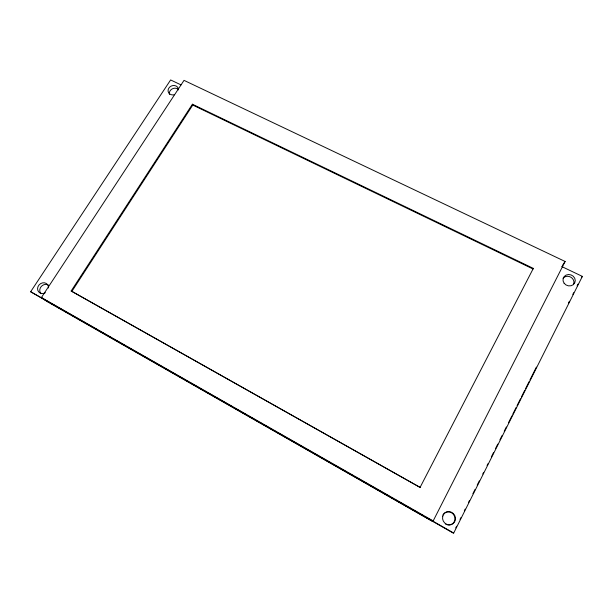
<?xml version="1.0" encoding="UTF-8"?>
<svg xmlns="http://www.w3.org/2000/svg" width="613" height="613" viewBox="0 0 613 613"><rect width="100%" height="100%" fill="white"/><g stroke="black" fill="none" stroke-linecap="round" stroke-linejoin="round"><path stroke-width="0.92" d="M180.988 84.885L170.629 79.943L30.65 291.75L453.176 533.057L453.704 533.034L582.35 276.386L561.638 266.502M455.75 527.923L456.601 526.215M460.034 519.372L460.892 517.663M464.325 510.821L465.183 509.104M468.616 502.262L469.474 500.553M472.899 493.71L475.044 489.435M477.19 485.151L479.335 480.876M482.768 474.033L483.626 472.324M487.059 465.482L487.917 463.773M491.342 456.923L493.488 452.647M495.633 448.371L497.779 444.096M499.924 439.82L502.07 435.544M504.208 431.261L506.353 426.985M508.499 422.709L511.932 415.867M512.79 414.158L516.223 407.316M517.081 405.599L520.506 398.756M521.364 397.048L524.797 390.205M525.655 388.496L529.088 381.646M529.946 379.937L536.375 367.11M568.542 302.952L569.4 301.244M572.833 294.393L573.691 292.685M577.124 285.842L577.982 284.133M433.169 520.927L565.117 261.475L184.023 80.364L41.416 297.543L47.025 301.496L432.188 521.226L433.169 520.927L41.416 297.543M420.081 487.404L533.333 268.387L192.405 104.218L71.162 290.991L420.081 487.404L71.162 290.991M533.333 268.387L533.004 268.961L192.766 105.053L192.405 104.218M71.798 291.489L192.766 105.053M562.374 265.567L565.117 261.475M581.438 277.559L582.35 276.386M30.65 291.75L48.933 302.178M50.595 303.129L63.062 310.239M64.725 311.182L67.223 312.607M68.886 313.557L70.549 314.5M72.211 315.45L74.702 316.875M76.364 317.818L81.353 320.668M83.016 321.61L85.506 323.036M87.169 323.986L88.831 324.928M90.494 325.878L92.984 327.304M94.647 328.246L96.31 329.196M98.808 330.622L107.114 335.357M108.777 336.307L111.275 337.732M112.938 338.675L114.593 339.625M116.255 340.575L125.404 345.786M127.067 346.736L132.883 350.054M134.546 351.004L137.036 352.421M138.699 353.372L140.362 354.322M142.024 355.272L151.166 360.482M152.829 361.432L158.644 364.75M160.307 365.7L162.805 367.118M164.468 368.068L166.131 369.018M167.793 369.961L176.935 375.179M178.598 376.129L184.413 379.447M186.076 380.389L187.739 381.34M190.229 382.765L202.696 389.876M204.359 390.818L206.022 391.768M207.684 392.718L210.182 394.144M211.845 395.086L220.986 400.304M222.649 401.247L228.465 404.572M230.128 405.515L231.791 406.465M234.281 407.89L235.944 408.833M237.606 409.783L246.748 415.001M248.411 415.943L250.073 416.894M251.736 417.844L254.226 419.261M255.889 420.212L257.552 421.162M260.05 422.579L261.713 423.529M263.375 424.48L268.356 427.322M270.019 428.272L272.517 429.69M274.18 430.64L275.842 431.59M277.505 432.54L279.995 433.958M281.658 434.908L286.646 437.751M288.309 438.701L294.125 442.019M295.788 442.969L298.278 444.387M299.941 445.337L301.604 446.287M303.266 447.229L312.408 452.448M314.071 453.398L319.894 456.716M321.557 457.658L324.047 459.083M325.71 460.034L327.373 460.976M329.035 461.926L330.698 462.876M333.188 464.294L338.177 467.144M339.84 468.087L345.655 471.405M347.318 472.355L348.981 473.305M351.471 474.723L353.134 475.673M354.797 476.623L356.459 477.573M358.957 478.991L363.946 481.833M365.601 482.783L368.099 484.209M369.762 485.151L371.424 486.101M373.087 487.051L382.228 492.262M383.891 493.212L389.707 496.53M391.37 497.48L393.033 498.43M395.523 499.848L397.186 500.798M398.848 501.748L407.99 506.959M409.653 507.909L411.315 508.859M412.978 509.801L415.476 511.227M417.139 512.177L418.802 513.119M421.292 514.545L422.955 515.495M424.617 516.437L453.704 533.034M442.785 515.127A6.689 6.329 58.3 0 1 451.429 512.667A6.689 6.329 58.3 0 1 454.264 521.655A6.689 6.329 58.3 0 1 445.62 524.115M563.14 278.08A6.168 5.609 20.4 0 1 571.078 277.337A6.168 5.609 20.4 0 1 573.408 284.624M169.456 94.364A5.279 4.598 -22.4 0 1 172.1 88.962A5.279 4.598 -22.4 0 1 178.314 89.375M41.017 293.65A5.716 5.073 -41.8 0 1 41.171 286.608A5.716 5.073 -41.8 0 1 48.289 284.999M45.354 292.738A5.755 5.103 -41.7 0 1 37.753 290.171A5.755 5.103 -41.7 0 1 42.542 282.869A5.755 5.103 -41.7 0 1 48.488 287.964M174.421 94.693A5.31 4.62 -22.4 0 1 168.108 91.306A5.31 4.62 -22.4 0 1 173.012 85.536A5.31 4.62 -22.4 0 1 178.483 89.919M564.129 283.252A6.214 5.64 20.3 0 0 574.726 282.899A6.214 5.64 20.3 0 0 568.519 274.517A6.214 5.64 20.3 0 0 564.129 283.252M442.678 516.59A6.735 6.375 58.2 0 0 451.053 524.659A6.735 6.375 58.2 0 0 453.329 513.533A6.735 6.375 58.2 0 0 442.678 516.59"/></g></svg>
